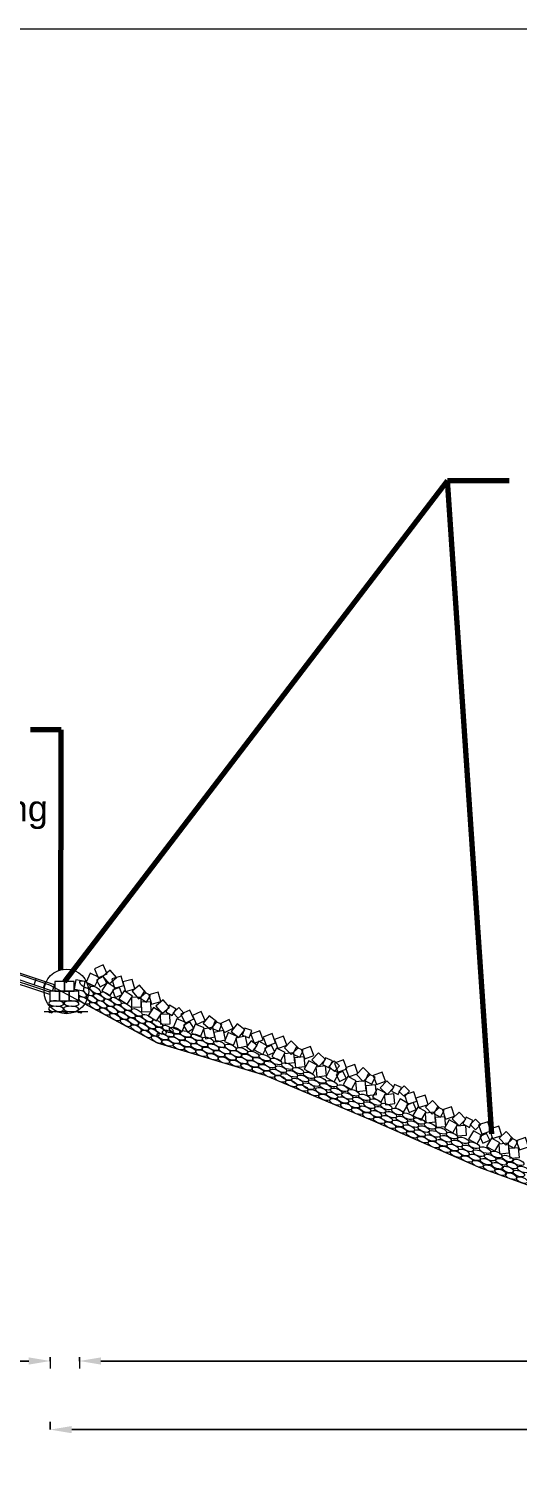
# Model space of a CAD drawing. Header units: inches. Extents: x -885 to 26362, y -28010 to 990.
# Drawn here: x 4385.2 to 4407.9, y -18570.7 to -18504.1 of the extents above; entities that cross this region are included whole.
import ezdxf

# ---------------------------------------------------------------- set-up
doc = ezdxf.new("R2010")
doc.units = ezdxf.units.IN
doc.header["$MEASUREMENT"] = 0
doc.header["$PDMODE"] = 3
doc.layers.add('LINE', color=7, linetype='Continuous')
doc.layers.add('Long Section Labels', color=7, linetype='Continuous', lineweight=9)
doc.styles.add('dim', font='isocp.shx')
doc.styles.get("Standard").update_dxf_attribs({"font": 'arial.ttf'})
doc.dimstyles.get("Standard").update_dxf_attribs({"dimtxt": 0.18, "dimasz": 0.18, "dimexe": 0.18, "dimexo": 0.0625, "dimgap": 0.09, "dimtad": 0, "dimtih": 1, "dimtoh": 1, "dimdec": 4, "dimzin": 0, "dimdsep": 46, "dimtxsty": 'Standard', "dimcen": 0.09, "dimadec": 0, "dimazin": 0, "dimtfac": 1, "dimtdec": 4, "dimtofl": 0, "dimtmove": 0, "dimatfit": 3, "dimfxl": 1, "dimtolj": 1, "dimtzin": 0, "dimarcsym": 0})
doc.dimstyles.new('STANDARD$0', dxfattribs={"dimscale": 0, "dimtxt": 8, "dimasz": 8, "dimexe": 4, "dimexo": 0, "dimgap": 2, "dimtad": 1, "dimdec": 0, "dimzin": 0, "dimdsep": 46, "dimtxsty": 'dim', "dimblk": 'DOTSMALL', "dimcen": 1, "dimclrd": 6, "dimclre": 6, "dimclrt": 256, "dimadec": 0, "dimazin": 0, "dimtfac": 1, "dimtdec": 0, "dimtix": 1, "dimtofl": 0, "dimtmove": 1, "dimatfit": 3, "dimldrblk": 'DOTSMALL', "dimfxl": 6, "dimtolj": 1, "dimtzin": 0, "dimarcsym": 0})

# ---------------------------------------------------------------- blocks, each defined once
blk = doc.blocks.new('*D75')
at = {"layer": 'Defpoints', "color": 0, "linetype": 'ByBlock', "ltscale": 0.5, "transparency": 16777216}
for p in [(4450.553, -18565.746), (4387.558, -18565.962), (4450.553, -18565.962)]:
    blk.add_point(p, dxfattribs=at)
at = {"layer": 'LINE', "color": 0, "lineweight": -2, "ltscale": 0.5, "transparency": 16777216}
for p, q in [((4387.558, -18565.962), (4387.558, -18565.782)), ((4450.553, -18565.812), (4450.553, -18566.142)), ((4388.558, -18565.962), (4415.768, -18565.962)), ((4449.553, -18565.962), (4421.836, -18565.962))]:
    blk.add_line(p, q, dxfattribs=at)
at = {"layer": 'LINE', "color": 0, "linetype": 'ByBlock', "ltscale": 0.5, "transparency": 16777216}
for points in [[(4388.558, -18565.795), (4388.558, -18566.128), (4387.558, -18565.962)], [(4449.553, -18565.795), (4449.553, -18566.128), (4450.553, -18565.962)]]:
    blk.add_solid(points, dxfattribs=at)
at = {"layer": 'LINE', "color": 0, "linetype": 'ByBlock', "lineweight": 20, "ltscale": 0.5, "transparency": 16777216, "insert": (4418.802, -18565.962), "char_height": 0.85, "attachment_point": 5}
blk.add_mtext('\\A1;{\\H1.412x;63.00 m}', dxfattribs=at)
blk = doc.blocks.new('*D76')
at = {"layer": 'Defpoints', "color": 0, "linetype": 'ByBlock', "ltscale": 0.5, "transparency": 16777216}
for p in [(4386.202, -18565.962), (4387.558, -18565.962), (4387.558, -18565.962)]:
    blk.add_point(p, dxfattribs=at)
at = {"layer": 'LINE', "color": 0, "lineweight": -2, "ltscale": 0.5, "transparency": 16777216}
for p, q in [((4386.202, -18565.962), (4386.202, -18565.782)), ((4387.558, -18565.962), (4387.558, -18565.782)), ((4385.202, -18565.962), (4383.289, -18565.962)), ((4388.558, -18565.962), (4389.558, -18565.962))]:
    blk.add_line(p, q, dxfattribs=at)
at = {"layer": 'LINE', "color": 0, "linetype": 'ByBlock', "ltscale": 0.5, "transparency": 16777216}
for points in [[(4385.202, -18565.795), (4385.202, -18566.128), (4386.202, -18565.962)], [(4388.558, -18565.795), (4388.558, -18566.128), (4387.558, -18565.962)]]:
    blk.add_solid(points, dxfattribs=at)
at = {"layer": 'LINE', "color": 0, "linetype": 'ByBlock', "lineweight": 20, "ltscale": 0.5, "transparency": 16777216, "insert": (4380.781, -18565.962), "char_height": 0.85, "attachment_point": 5}
blk.add_mtext('\\A1;{\\H1.412x;1.50 m}', dxfattribs=at)
blk = doc.blocks.new('*D77')
at = {"layer": 'Defpoints', "color": 0, "linetype": 'ByBlock', "ltscale": 0.5, "transparency": 16777216}
for p in [(4450.553, -18569.146), (4386.202, -18569.162), (4450.553, -18569.162)]:
    blk.add_point(p, dxfattribs=at)
at = {"layer": 'LINE', "color": 0, "lineweight": -2, "ltscale": 0.5, "transparency": 16777216}
for p, q in [((4386.202, -18569.146), (4386.202, -18568.782)), ((4387.202, -18569.146), (4415.987, -18569.146)), ((4449.553, -18569.146), (4422.053, -18569.146)), ((4450.553, -18569.146), (4450.553, -18568.782))]:
    blk.add_line(p, q, dxfattribs=at)
at = {"layer": 'LINE', "color": 0, "linetype": 'ByBlock', "ltscale": 0.5, "transparency": 16777216}
for points in [[(4387.202, -18568.979), (4387.202, -18569.312), (4386.202, -18569.146)], [(4449.553, -18568.979), (4449.553, -18569.312), (4450.553, -18569.146)]]:
    blk.add_solid(points, dxfattribs=at)
at = {"layer": 'LINE', "color": 0, "linetype": 'ByBlock', "lineweight": 20, "ltscale": 0.5, "transparency": 16777216, "insert": (4419.02, -18569.146), "char_height": 0.85, "attachment_point": 5}
blk.add_mtext('\\A1;{\\H1.41176x;64.50 m}', dxfattribs=at)

msp = doc.modelspace()

# ---------------------------------------------------------------- linework, layer by layer
at = {"color": 0, "linetype": 'Continuous', "lineweight": 20, "ltscale": 0.5}
for p, q in [((4386.179401, -18548.85451), (4362.760114, -18541.04808)), ((4386.306849, -18548.796861), (4362.766287, -18540.950007)), ((4386.404401, -18548.513697), (4362.812895, -18540.649861)), ((4385.455882, -18548.513205), (4385.550586, -18548.229092)), ((4385.882789, -18548.655508), (4385.977494, -18548.371394)), ((4386.309697, -18548.79781), (4386.404401, -18548.513697)), ((4386.202452, -18565.961627), (4386.202452, -18566.316438)), ((4387.558061, -18565.961627), (4387.558061, -18566.316438))]:
    msp.add_line(p, q, dxfattribs=at)
at = {"linetype": 'ByBlock', "lineweight": 20, "ltscale": 0.5}
msp.add_line((4385.919786, -18549.752408), (4387.943688, -18549.752408), dxfattribs=at)
at = {"color": 6, "lineweight": 20}
msp.add_lwpolyline([(4381.16464, -18546.806861), (4386.16464, -18548.506861), (4391.16464, -18551.206861), (4396.16464, -18552.706861), (4401.16464, -18554.806861), (4406.16464, -18557.006861), (4411.16464, -18558.806861), (4416.16464, -18559.606861), (4421.16464, -18559.906861), (4426.16464, -18560.006861), (4431.16464, -18559.206861), (4436.16464, -18560.796861), (4441.16464, -18561.196861), (4446.16464, -18561.796861), (4451.16464, -18561.996861), (4456.16464, -18562.606861)], dxfattribs=at)
at = {"linetype": 'ByBlock', "lineweight": 20, "ltscale": 0.5}
for points in [[(4386.136519, -18549.79483), (4386.19456, -18549.752408), (4386.269798, -18549.803424)], [(4386.181198, -18549.79483), (4386.239238, -18549.752408), (4386.314477, -18549.803424)], [(4386.829018, -18549.79483), (4386.887058, -18549.752408), (4386.962297, -18549.803424)], [(4386.873697, -18549.79483), (4386.931737, -18549.752408), (4387.006976, -18549.803424)], [(4387.48549, -18549.79483), (4387.54353, -18549.752408), (4387.618769, -18549.803424)], [(4387.530169, -18549.79483), (4387.588209, -18549.752408), (4387.663448, -18549.803424)]]:
    msp.add_lwpolyline(points, dxfattribs=at)
at = {"color": 7, "lineweight": 20, "ltscale": 0.18}
msp.add_circle((4386.951243, -18548.815124), 1.036628, dxfattribs=at)
at = {"layer": 'LINE', "color": 0, "linetype": 'ByBlock', "lineweight": 20, "ltscale": 0.5}
msp.add_line((4386.179401, -18548.962213), (4362.739135, -18541.148791), dxfattribs=at)
for points in [[(4388.431413, -18548.179098), (4388.844147, -18547.99979), (4388.664839, -18547.587057), (4388.252106, -18547.766365), (4388.431413, -18548.179098)], [(4388.643324, -18548.118781), (4388.935846, -18548.460733), (4389.277798, -18548.168211), (4388.985276, -18547.826259), (4388.643324, -18548.118781)], [(4386.409929, -18548.796861), (4386.859929, -18548.796861), (4386.859929, -18548.346861), (4386.409929, -18548.346861), (4386.409929, -18548.796861)], [(4386.860067, -18548.796861), (4387.310067, -18548.796861), (4387.310067, -18548.346861), (4386.860067, -18548.346861), (4386.860067, -18548.796861)], [(4387.307425, -18548.71405), (4387.75028, -18548.793918), (4387.830149, -18548.351063), (4387.387293, -18548.271194), (4387.307425, -18548.71405)], [(4387.870582, -18548.378234), (4388.278149, -18548.568995), (4388.468909, -18548.161428), (4388.061343, -18547.970668), (4387.870582, -18548.378234)], [(4388.353086, -18548.295747), (4388.522626, -18548.601943), (4388.828822, -18548.432404), (4388.659282, -18548.126207), (4388.353086, -18548.295747)], [(4388.598309, -18548.777909), (4388.97536, -18549.023536), (4389.220986, -18548.646484), (4388.843935, -18548.400858), (4388.598309, -18548.777909)], [(4389.181396, -18548.658763), (4389.615068, -18548.538642), (4389.494946, -18548.10497), (4389.061275, -18548.225092), (4389.181396, -18548.658763)], [(4389.689678, -18548.812469), (4390.125127, -18548.698962), (4390.01162, -18548.263513), (4389.576171, -18548.37702), (4389.689678, -18548.812469)], [(4386.184929, -18549.246861), (4386.634929, -18549.246861), (4386.634929, -18548.796861), (4386.184929, -18548.796861), (4386.184929, -18549.246861)], [(4386.63501, -18549.246861), (4387.08501, -18549.246861), (4387.08501, -18548.796861), (4386.63501, -18548.796861), (4386.63501, -18549.246861)], [(4387.08501, -18549.246861), (4387.53501, -18549.246861), (4387.53501, -18548.796861), (4387.08501, -18548.796861), (4387.08501, -18549.246861)], [(4389.087597, -18548.763376), (4389.212872, -18549.090188), (4389.539684, -18548.964912), (4389.414409, -18548.638101), (4389.087597, -18548.763376)], [(4389.392255, -18549.165734), (4389.769306, -18549.41136), (4390.014932, -18549.034309), (4389.637881, -18548.788682), (4389.392255, -18549.165734)], [(4389.980466, -18549.538762), (4390.43027, -18549.525475), (4390.416984, -18549.075671), (4389.96718, -18549.088958), (4389.980466, -18549.538762)], [(4390.001445, -18548.810328), (4390.293967, -18549.152279), (4390.635919, -18548.859757), (4390.343397, -18548.517806), (4390.001445, -18548.810328)], [(4390.37434, -18549.131426), (4390.675189, -18549.310283), (4390.854047, -18549.009435), (4390.553198, -18548.830577), (4390.37434, -18549.131426)], [(4390.905697, -18549.406682), (4391.339369, -18549.286561), (4391.219247, -18548.85289), (4390.785576, -18548.973011), (4390.905697, -18549.406682)], [(4390.43861, -18549.766583), (4390.888413, -18549.753296), (4390.875127, -18549.303492), (4390.425323, -18549.316779), (4390.43861, -18549.766583)], [(4390.751742, -18549.940442), (4391.128793, -18550.186069), (4391.374419, -18549.809017), (4390.997368, -18549.563391), (4390.751742, -18549.940442)], [(4391.102453, -18549.503347), (4391.400146, -18549.840806), (4391.737606, -18549.543113), (4391.439913, -18549.205654), (4391.102453, -18549.503347)], [(4391.563521, -18549.760506), (4391.867057, -18549.934764), (4392.041315, -18549.631227), (4391.737779, -18549.456969), (4391.563521, -18549.760506)], [(4391.909189, -18549.803101), (4392.145932, -18550.060886), (4392.403717, -18549.824144), (4392.166974, -18549.566359), (4391.909189, -18549.803101)], [(4392.462056, -18550.282515), (4392.86828, -18550.088912), (4392.674677, -18549.682688), (4392.268453, -18549.876291), (4392.462056, -18550.282515)], [(4392.989307, -18550.345623), (4393.39843, -18550.158226), (4393.211033, -18549.749102), (4392.801909, -18549.9365), (4392.989307, -18550.345623)], [(4391.312226, -18550.334211), (4391.76203, -18550.320925), (4391.748744, -18549.871121), (4391.29894, -18549.884407), (4391.312226, -18550.334211)], [(4391.908516, -18550.501103), (4392.322492, -18550.677523), (4392.498912, -18550.263547), (4392.084937, -18550.087127), (4391.908516, -18550.501103)], [(4392.387847, -18550.401826), (4392.56797, -18550.701919), (4392.868063, -18550.521797), (4392.68794, -18550.221704), (4392.387847, -18550.401826)], [(4392.757745, -18550.745168), (4393.171721, -18550.921588), (4393.348142, -18550.507613), (4392.934166, -18550.331192), (4392.757745, -18550.745168)], [(4393.295966, -18550.289377), (4393.643423, -18550.575337), (4393.929384, -18550.22788), (4393.581926, -18549.941919), (4393.295966, -18550.289377)], [(4393.401797, -18551.010387), (4393.84246, -18550.919194), (4393.751267, -18550.478531), (4393.310604, -18550.569724), (4393.401797, -18551.010387)], [(4393.718954, -18550.540844), (4394.04629, -18550.664742), (4394.170189, -18550.337406), (4393.842852, -18550.213507), (4393.718954, -18550.540844)], [(4394.290036, -18550.719649), (4394.69626, -18550.526047), (4394.502657, -18550.119823), (4394.096433, -18550.313425), (4394.290036, -18550.719649)], [(4394.60192, -18550.671942), (4394.95369, -18550.952581), (4395.234329, -18550.600812), (4394.882559, -18550.320173), (4394.60192, -18550.671942)], [(4393.89254, -18551.155191), (4394.333203, -18551.063999), (4394.242011, -18550.623335), (4393.801348, -18550.714528), (4393.89254, -18551.155191)], [(4394.288766, -18551.136732), (4394.702742, -18551.313153), (4394.879162, -18550.899177), (4394.465186, -18550.722757), (4394.288766, -18551.136732)], [(4394.909113, -18551.427192), (4395.349776, -18551.336), (4395.258584, -18550.895336), (4394.817921, -18550.986529), (4394.909113, -18551.427192)], [(4395.110442, -18550.843102), (4395.439627, -18550.962004), (4395.558529, -18550.63282), (4395.229344, -18550.513918), (4395.110442, -18550.843102)], [(4395.312166, -18551.389955), (4395.590076, -18551.602714), (4395.802834, -18551.324804), (4395.524925, -18551.112045), (4395.312166, -18551.389955)], [(4395.66388, -18551.218425), (4396.085431, -18551.060963), (4395.92797, -18550.639411), (4395.506418, -18550.796873), (4395.66388, -18551.218425)], [(4395.667316, -18551.52214), (4396.06434, -18551.733969), (4396.27617, -18551.336945), (4395.879146, -18551.125115), (4395.667316, -18551.52214)], [(4396.237801, -18551.352628), (4396.659352, -18551.195166), (4396.501891, -18550.773615), (4396.080339, -18550.931076), (4396.237801, -18551.352628)], [(4396.757545, -18551.461449), (4397.181444, -18551.310422), (4397.030417, -18550.886523), (4396.606518, -18551.03755), (4396.757545, -18551.461449)], [(4397.067939, -18551.432144), (4397.389151, -18551.747299), (4397.704306, -18551.426087), (4397.383094, -18551.110932), (4397.067939, -18551.432144)], [(4396.153476, -18551.465018), (4396.306758, -18551.779667), (4396.621408, -18551.626385), (4396.468126, -18551.311735), (4396.153476, -18551.465018)], [(4396.492042, -18551.839292), (4396.889066, -18552.051121), (4397.100896, -18551.654097), (4396.703871, -18551.442267), (4396.492042, -18551.839292)], [(4397.110527, -18552.159634), (4397.557461, -18552.107195), (4397.505022, -18551.660261), (4397.058088, -18551.7127), (4397.110527, -18552.159634)], [(4397.467401, -18551.71952), (4397.782693, -18551.871476), (4397.934649, -18551.556184), (4397.619357, -18551.404227), (4397.467401, -18551.71952)], [(4398.020726, -18551.947418), (4398.442278, -18551.789957), (4398.284816, -18551.368405), (4397.863264, -18551.525866), (4398.020726, -18551.947418)], [(4398.34022, -18551.991389), (4398.666192, -18552.301619), (4398.976421, -18551.975647), (4398.65045, -18551.665418), (4398.34022, -18551.991389)], [(4397.586783, -18552.346658), (4398.033717, -18552.294219), (4397.981278, -18551.847285), (4397.534344, -18551.899724), (4397.586783, -18552.346658)], [(4397.987748, -18552.427117), (4398.384772, -18552.638947), (4398.596602, -18552.241922), (4398.199578, -18552.030093), (4397.987748, -18552.427117)], [(4398.580419, -18552.770538), (4399.027354, -18552.718099), (4398.974915, -18552.271165), (4398.52798, -18552.323604), (4398.580419, -18552.770538)], [(4398.831889, -18552.206218), (4399.149458, -18552.353358), (4399.296598, -18552.03579), (4398.979029, -18551.88865), (4398.831889, -18552.206218)], [(4398.986008, -18552.794803), (4399.383032, -18553.006632), (4399.594862, -18552.609608), (4399.197837, -18552.397779), (4398.986008, -18552.794803)], [(4399.13861, -18552.295228), (4399.396918, -18552.531399), (4399.633089, -18552.27309), (4399.37478, -18552.036919), (4399.13861, -18552.295228)], [(4399.551854, -18552.560977), (4399.973406, -18552.403515), (4399.815944, -18551.981964), (4399.394393, -18552.139425), (4399.551854, -18552.560977)], [(4400.059801, -18552.777365), (4400.4837, -18552.626338), (4400.332674, -18552.202438), (4399.908774, -18552.353465), (4400.059801, -18552.777365)], [(4400.411541, -18552.671356), (4400.732753, -18552.986511), (4401.047908, -18552.665299), (4400.726696, -18552.350144), (4400.411541, -18552.671356)], [(4399.467529, -18552.673366), (4399.620811, -18552.988016), (4399.935461, -18552.834734), (4399.782179, -18552.520084), (4399.467529, -18552.673366)], [(4399.794298, -18553.155207), (4400.191323, -18553.367037), (4400.403152, -18552.970012), (4400.006128, -18552.758183), (4399.794298, -18553.155207)], [(4400.423106, -18553.456447), (4400.87004, -18553.404008), (4400.817601, -18552.957074), (4400.370667, -18553.009513), (4400.423106, -18553.456447)], [(4400.811002, -18552.958732), (4401.126295, -18553.110688), (4401.278251, -18552.795396), (4400.962959, -18552.64344), (4400.811002, -18552.958732)], [(4400.899361, -18553.643471), (4401.346296, -18553.591032), (4401.293857, -18553.144098), (4400.846922, -18553.196537), (4400.899361, -18553.643471)], [(4401.345101, -18553.136664), (4401.766653, -18552.979203), (4401.609192, -18552.557651), (4401.18764, -18552.715112), (4401.345101, -18553.136664)], [(4401.515226, -18553.289664), (4401.841197, -18553.599894), (4402.151427, -18553.273923), (4401.825456, -18552.963693), (4401.515226, -18553.289664)], [(4402.037918, -18553.446893), (4402.355487, -18553.594032), (4402.502627, -18553.276464), (4402.185058, -18553.129324), (4402.037918, -18553.446893)], [(4401.162754, -18553.725392), (4401.559778, -18553.937222), (4401.771608, -18553.540198), (4401.374583, -18553.328368), (4401.162754, -18553.725392)], [(4401.755425, -18554.068813), (4402.202359, -18554.016374), (4402.14992, -18553.56944), (4401.702986, -18553.621879), (4401.755425, -18554.068813)], [(4402.211735, -18554.193734), (4402.601125, -18554.41929), (4402.826681, -18554.029901), (4402.437292, -18553.804344), (4402.211735, -18554.193734)], [(4402.385984, -18553.459199), (4402.644293, -18553.695369), (4402.880463, -18553.437061), (4402.622155, -18553.20089), (4402.385984, -18553.459199)], [(4402.787788, -18554.044235), (4403.214579, -18553.901582), (4403.071925, -18553.474791), (4402.645135, -18553.617445), (4402.787788, -18554.044235)], [(4403.311254, -18554.199377), (4403.740166, -18554.063236), (4403.604025, -18553.634324), (4403.175113, -18553.770465), (4403.311254, -18554.199377)], [(4402.725109, -18554.109611), (4402.867316, -18554.429419), (4403.187124, -18554.287211), (4403.044916, -18553.967403), (4402.725109, -18554.109611)], [(4403.032726, -18554.567723), (4403.422116, -18554.79328), (4403.647672, -18554.40389), (4403.258283, -18554.178334), (4403.032726, -18554.567723)], [(4403.639655, -18554.909455), (4404.088147, -18554.872646), (4404.051338, -18554.424154), (4403.602846, -18554.460963), (4403.639655, -18554.909455)], [(4403.622482, -18554.180922), (4403.932499, -18554.507095), (4404.258673, -18554.197078), (4403.948655, -18553.870904), (4403.622482, -18554.180922)], [(4404.011671, -18554.482064), (4404.321468, -18554.644931), (4404.484335, -18554.335134), (4404.174538, -18554.172267), (4404.011671, -18554.482064)], [(4404.544815, -18554.741352), (4404.971605, -18554.598699), (4404.828951, -18554.171908), (4404.402161, -18554.314562), (4404.544815, -18554.741352)], [(4404.860188, -18554.73201), (4405.175134, -18555.053427), (4405.496552, -18554.738481), (4405.181606, -18554.417064), (4404.860188, -18554.73201)], [(4404.109093, -18555.112987), (4404.557585, -18555.076177), (4404.520776, -18554.627685), (4404.072284, -18554.664495), (4404.109093, -18555.112987)], [(4404.492725, -18555.155171), (4404.882114, -18555.380728), (4405.107671, -18554.991338), (4404.718281, -18554.765782), (4404.492725, -18555.155171)], [(4405.073049, -18555.519067), (4405.521541, -18555.482258), (4405.484732, -18555.033766), (4405.03624, -18555.070575), (4405.073049, -18555.519067)], [(4405.344061, -18554.963867), (4405.656301, -18555.122), (4405.814434, -18554.80976), (4405.502194, -18554.651627), (4405.344061, -18554.963867)], [(4405.691485, -18554.988313), (4405.941394, -18555.233354), (4406.186436, -18554.983445), (4405.936527, -18554.738404), (4405.691485, -18554.988313)], [(4406.224802, -18555.432391), (4406.651592, -18555.289737), (4406.508939, -18554.862947), (4406.082148, -18555.0056), (4406.224802, -18555.432391)], [(4406.728534, -18555.637872), (4407.157446, -18555.501731), (4407.021305, -18555.072819), (4406.592393, -18555.20896), (4406.728534, -18555.637872)], [(4405.619178, -18555.666358), (4406.008567, -18555.891914), (4406.234124, -18555.502525), (4405.844734, -18555.276968), (4405.619178, -18555.666358)], [(4406.136606, -18555.541769), (4406.278814, -18555.861577), (4406.598621, -18555.719369), (4406.456413, -18555.399561), (4406.136606, -18555.541769)], [(4406.450007, -18556.006218), (4406.839397, -18556.231774), (4407.064953, -18555.842385), (4406.675563, -18555.616828), (4406.450007, -18556.006218)], [(4407.039762, -18555.619417), (4407.34978, -18555.94559), (4407.675953, -18555.635573), (4407.365936, -18555.309399), (4407.039762, -18555.619417)], [(4407.428951, -18555.920559), (4407.738748, -18556.083426), (4407.901616, -18555.773629), (4407.591819, -18555.610762), (4407.428951, -18555.920559)], [(4407.973986, -18556.167629), (4408.400776, -18556.024976), (4408.258123, -18555.598185), (4407.831332, -18555.740839), (4407.973986, -18556.167629)], [(4407.056936, -18556.34795), (4407.505428, -18556.311141), (4407.468618, -18555.862649), (4407.020126, -18555.899458), (4407.056936, -18556.34795)], [(4407.526374, -18556.551482), (4407.974866, -18556.514672), (4407.938057, -18556.06618), (4407.489565, -18556.10299), (4407.526374, -18556.551482)]]:
    msp.add_lwpolyline(points, dxfattribs=at)
at = {"layer": 'LINE', "color": 7, "lineweight": 20, "ltscale": 0.5}
for centre, major_axis in [((4387.815591, -18548.494002), (-0.240457, 0.139649)), ((4387.779204, -18549.23427), (-0.240457, 0.139649)), ((4388.131027, -18549.167154), (-0.240457, 0.139649)), ((4388.293656, -18548.748954), (-0.240457, 0.139649)), ((4388.462881, -18549.092266), (-0.240457, 0.139649)), ((4388.785722, -18549.014893), (-0.240457, 0.139649)), ((4388.921665, -18549.340009), (-0.240457, 0.139649)), ((4389.244505, -18549.262636), (-0.240457, 0.139649)), ((4388.27005, -18549.498587), (-0.240457, 0.139649)), ((4388.58981, -18549.414897), (-0.240457, 0.139649)), ((4388.728833, -18549.74633), (-0.240457, 0.139649)), ((4389.076082, -18549.677484), (-0.240457, 0.139649)), ((4389.215105, -18550.008917), (-0.240457, 0.139649)), ((4389.407936, -18549.602596), (-0.240457, 0.139649)), ((4389.566815, -18549.94248), (-0.240457, 0.139649)), ((4389.730777, -18549.525223), (-0.240457, 0.139649)), ((4389.898669, -18549.867592), (-0.240457, 0.139649)), ((4390.22151, -18549.790219), (-0.240457, 0.139649)), ((4389.705838, -18550.273913), (-0.240457, 0.139649)), ((4390.057661, -18550.206797), (-0.240457, 0.139649)), ((4390.196683, -18550.53823), (-0.240457, 0.139649)), ((4390.389515, -18550.131909), (-0.240457, 0.139649)), ((4390.516444, -18550.45454), (-0.240457, 0.139649)), ((4390.712356, -18550.054536), (-0.240457, 0.139649)), ((4390.848298, -18550.379652), (-0.240457, 0.139649)), ((4391.171139, -18550.302279), (-0.240457, 0.139649)), ((4391.33457, -18550.642238), (-0.240457, 0.139649)), ((4391.65741, -18550.564866), (-0.240457, 0.139649)), ((4391.998133, -18550.627111), (-0.261054, 0.095773)), ((4390.655467, -18550.785973), (-0.240457, 0.139649)), ((4391.002716, -18550.717127), (-0.240457, 0.139649)), ((4391.141738, -18551.04856), (-0.240457, 0.139649)), ((4391.425257, -18550.907664), (-0.261054, 0.095773)), ((4391.646359, -18551.207609), (-0.261054, 0.095773)), ((4391.677629, -18550.763453), (-0.261054, 0.095773)), ((4391.950031, -18551.075658), (-0.261054, 0.095773)), ((4392.198328, -18550.92773), (-0.261054, 0.095773)), ((4392.471022, -18551.231955), (-0.261054, 0.095773)), ((4392.474814, -18550.785281), (-0.261054, 0.095773)), ((4392.723394, -18551.087745), (-0.261054, 0.095773)), ((4392.99988, -18550.945296), (-0.261054, 0.095773)), ((4393.248784, -18551.2348), (-0.261054, 0.095773)), ((4393.525271, -18551.092351), (-0.261054, 0.095773)), ((4394.050045, -18551.260345), (-0.261054, 0.095773)), ((4392.171134, -18551.375603), (-0.261054, 0.095773)), ((4392.692124, -18551.5319), (-0.261054, 0.095773)), ((4392.996412, -18551.37901), (-0.261054, 0.095773)), ((4393.217514, -18551.678955), (-0.261054, 0.095773)), ((4393.521187, -18551.547005), (-0.261054, 0.095773)), ((4393.742289, -18551.84695), (-0.261054, 0.095773)), ((4393.773559, -18551.402794), (-0.261054, 0.095773)), ((4394.042177, -18551.703302), (-0.261054, 0.095773)), ((4394.263279, -18552.003247), (-0.261054, 0.095773)), ((4394.294549, -18551.559092), (-0.261054, 0.095773)), ((4394.567852, -18551.850442), (-0.261054, 0.095773)), ((4394.571036, -18551.416642), (-0.261054, 0.095773)), ((4394.820225, -18551.706232), (-0.261054, 0.095773)), ((4395.096711, -18551.563783), (-0.261054, 0.095773)), ((4395.344999, -18551.874227), (-0.261054, 0.095773)), ((4395.621486, -18551.731777), (-0.261054, 0.095773)), ((4396.154157, -18551.885531), (-0.261054, 0.095773)), ((4394.788955, -18552.150388), (-0.261054, 0.095773)), ((4395.092627, -18552.018437), (-0.261054, 0.095773)), ((4395.313729, -18552.318382), (-0.261054, 0.095773)), ((4395.613618, -18552.174734), (-0.261054, 0.095773)), ((4395.83472, -18552.474679), (-0.261054, 0.095773)), ((4395.86599, -18552.030524), (-0.261054, 0.095773)), ((4396.142708, -18552.352079), (-0.261054, 0.095773)), ((4396.36381, -18552.652024), (-0.261054, 0.095773)), ((4396.39508, -18552.207868), (-0.261054, 0.095773)), ((4396.662146, -18552.570243), (-0.261054, 0.095773)), ((4396.683248, -18552.062876), (-0.261054, 0.095773)), ((4396.914518, -18552.426032), (-0.261054, 0.095773)), ((4397.202686, -18552.28104), (-0.261054, 0.095773)), ((4397.41699, -18552.637071), (-0.261054, 0.095773)), ((4397.705158, -18552.492078), (-0.261054, 0.095773)), ((4396.883248, -18552.870188), (-0.261054, 0.095773)), ((4397.164618, -18552.781281), (-0.261054, 0.095773)), ((4397.38572, -18553.081226), (-0.261054, 0.095773)), ((4397.675256, -18552.995749), (-0.261054, 0.095773)), ((4397.896358, -18553.295694), (-0.261054, 0.095773)), ((4397.927628, -18552.851538), (-0.261054, 0.095773)), ((4398.191265, -18553.212472), (-0.261054, 0.095773)), ((4398.215795, -18552.706546), (-0.261054, 0.095773)), ((4398.443637, -18553.068262), (-0.261054, 0.095773)), ((4398.731804, -18552.923269), (-0.261054, 0.095773)), ((4398.974938, -18553.237573), (-0.261054, 0.095773)), ((4399.263105, -18553.09258), (-0.261054, 0.095773)), ((4399.765577, -18553.303618), (-0.261054, 0.095773)), ((4398.412367, -18553.512418), (-0.261054, 0.095773)), ((4398.782954, -18553.427272), (-0.261054, 0.095773)), ((4398.931805, -18553.730582), (-0.261054, 0.095773)), ((4399.285426, -18553.63831), (-0.261054, 0.095773)), ((4399.434277, -18553.94162), (-0.261054, 0.095773)), ((4399.47741, -18553.448611), (-0.261054, 0.095773)), ((4399.796063, -18553.852778), (-0.261054, 0.095773)), ((4399.988048, -18553.663079), (-0.261054, 0.095773)), ((4400.276215, -18553.518086), (-0.261054, 0.095773)), ((4400.49143, -18553.874499), (-0.261054, 0.095773)), ((4400.779597, -18553.729506), (-0.261054, 0.095773)), ((4401.299035, -18553.94767), (-0.261054, 0.095773)), ((4399.944915, -18554.156088), (-0.261054, 0.095773)), ((4400.299446, -18554.064199), (-0.261054, 0.095773)), ((4400.448297, -18554.367508), (-0.261054, 0.095773)), ((4400.818884, -18554.282363), (-0.261054, 0.095773)), ((4400.967735, -18554.585672), (-0.261054, 0.095773)), ((4401.010868, -18554.092663), (-0.261054, 0.095773)), ((4401.321356, -18554.493401), (-0.261054, 0.095773)), ((4401.51334, -18554.303701), (-0.261054, 0.095773)), ((4401.801507, -18554.158709), (-0.261054, 0.095773)), ((4402.018284, -18554.531108), (-0.261054, 0.095773)), ((4402.306452, -18554.386115), (-0.261054, 0.095773)), ((4402.807859, -18554.606734), (-0.261054, 0.095773)), ((4401.470207, -18554.79671), (-0.261054, 0.095773)), ((4401.8263, -18554.720808), (-0.261054, 0.095773)), ((4401.975151, -18555.024117), (-0.261054, 0.095773)), ((4402.327707, -18554.941427), (-0.261054, 0.095773)), ((4402.476558, -18555.244736), (-0.261054, 0.095773)), ((4402.519691, -18554.751727), (-0.261054, 0.095773)), ((4402.847145, -18555.159591), (-0.261054, 0.095773)), ((4403.039129, -18554.969891), (-0.261054, 0.095773)), ((4403.327297, -18554.824898), (-0.261054, 0.095773)), ((4403.541601, -18555.201367), (-0.261054, 0.095773)), ((4403.829768, -18555.056375), (-0.261054, 0.095773)), ((4404.336641, -18555.279399), (-0.261054, 0.095773)), ((4402.995996, -18555.4629), (-0.261054, 0.095773)), ((4403.349617, -18555.391067), (-0.261054, 0.095773)), ((4403.498468, -18555.694376), (-0.261054, 0.095773)), ((4403.85649, -18555.614091), (-0.261054, 0.095773)), ((4404.005341, -18555.9174), (-0.261054, 0.095773)), ((4404.048474, -18555.424391), (-0.261054, 0.095773)), ((4404.366405, -18555.838454), (-0.261054, 0.095773)), ((4404.558389, -18555.648754), (-0.261054, 0.095773)), ((4404.846556, -18555.503761), (-0.261054, 0.095773)), ((4405.077827, -18555.866918), (-0.261054, 0.095773)), ((4405.365994, -18555.721925), (-0.261054, 0.095773)), ((4405.868466, -18555.953401), (-0.261054, 0.095773)), ((4404.515256, -18556.141763), (-0.261054, 0.095773)), ((4404.885843, -18556.056617), (-0.261054, 0.095773)), ((4405.034694, -18556.359927), (-0.261054, 0.095773)), ((4405.388315, -18556.288094), (-0.261054, 0.095773)), ((4405.537166, -18556.591403), (-0.261054, 0.095773)), ((4405.580299, -18556.098394), (-0.261054, 0.095773)), ((4405.895188, -18556.511118), (-0.261054, 0.095773)), ((4406.087172, -18556.321418), (-0.261054, 0.095773)), ((4406.375339, -18556.176426), (-0.261054, 0.095773)), ((4406.616954, -18556.52531), (-0.261054, 0.095773)), ((4406.905122, -18556.380317), (-0.261054, 0.095773)), ((4407.434492, -18556.570891), (-0.261054, 0.095773)), ((4406.044039, -18556.814427), (-0.261054, 0.095773)), ((4406.42497, -18556.71501), (-0.261054, 0.095773)), ((4406.573821, -18557.018319), (-0.261054, 0.095773)), ((4406.954341, -18556.905583), (-0.261054, 0.095773)), ((4407.103192, -18557.208893), (-0.261054, 0.095773)), ((4407.146325, -18556.715884), (-0.261054, 0.095773)), ((4407.439694, -18557.08031), (-0.261054, 0.095773)), ((4407.631678, -18556.890611), (-0.261054, 0.095773)), ((4407.919845, -18556.745618), (-0.261054, 0.095773)), ((4407.948025, -18557.26331), (-0.261054, 0.095773)), ((4408.140009, -18557.07361), (-0.261054, 0.095773)), ((4407.588545, -18557.38362), (-0.261054, 0.095773)), ((4408.096876, -18557.566619), (-0.261054, 0.095773))]:
    msp.add_ellipse(centre, major_axis=major_axis, ratio=0.459670532, dxfattribs=at)
for centre, start_param, end_param in [((4387.640181, -18548.902837), 5.975122518, 6.547134833), ((4387.640181, -18548.902837), 1.395384159, 4.785042819), ((4387.972036, -18548.827949), 0.706048031, 5.886344807)]:
    msp.add_ellipse(centre, major_axis=(-0.240457, 0.139649), ratio=0.459670532, start_param=start_param, end_param=end_param, dxfattribs=at)
at = {"layer": 'LINE', "color": 7, "lineweight": 20, "ltscale": 0.5, "extrusion": (0, 0, -1)}
for centre in [(4386.473086, -18549.630043), (4386.482806, -18549.374588), (4387.177781, -18549.630043), (4387.187502, -18549.374588)]:
    msp.add_ellipse(centre, major_axis=(0.35279, -0.013424), ratio=0.36204855, dxfattribs=at)
at = {"layer": 'Long Section Labels'}
msp.add_lwpolyline([(4318.115046, -18504.147517), (4509.459466, -18504.147517), (4509.459466, -18639.447157), (4318.115046, -18639.447157)], close=True, dxfattribs=at)

# ---------------------------------------------------------------- texts
at = {"layer": 'LINE', "color": 0, "linetype": 'ByBlock', "lineweight": 20, "ltscale": 0.5, "insert": (4376.312142, -18539.724367), "char_height": 1.2, "attachment_point": 1}
msp.add_mtext('Earth Cutting', dxfattribs=at)

# ---------------------------------------------------------------- dimensions: what is measured, and where the dimension line sits
at = {"layer": 'LINE', "color": 0, "linetype": 'ByBlock', "lineweight": 20, "ltscale": 0.5}
for base, p1, p2, text, dimstyle, override, picture, middle in [((4387.558061, -18565.961627), (4386.202452, -18565.961627), (4387.558061, -18565.961627), '{\\H1.412x;1.50 m}', 'Standard', {"dimtxt": 0.85, "dimasz": 1, "dimdec": 2, "dimlfac": 1, "dimpost": 'm', "dimfxl": 0.15, "dimfxlon": 1}, '*D76', (4380.781105, -18565.961627)), ((4450.552533, -18565.961627), (4387.558061, -18565.961627), (4450.552533, -18565.745646), '{\\H1.412x;63.00 m}', 'Standard', {"dimtxt": 0.85, "dimasz": 1, "dimdec": 2, "dimlfac": 1, "dimpost": 'm', "dimfxl": 0.15, "dimfxlon": 1}, '*D75', (4418.801994, -18565.961627)), ((4450.552533, -18569.145689), (4386.202452, -18569.161837), (4450.552533, -18569.161837), '{\\H1.41176x;64.50 m}', 'STANDARD$0', {"dimscale": 1, "dimtxt": 0.85, "dimasz": 1, "dimexe": 0.364, "dimexo": 0.219, "dimgap": 0.09, "dimtad": 0, "dimdec": 2, "dimpost": 'm', "dimtxsty": 'Standard', "dimcen": 0.09, "dimclrd": 0, "dimclre": 0, "dimclrt": 0, "dimtix": 0, "dimtmove": 0, "dimfxl": 0.15, "dimfxlon": 1}, '*D77', (4419.019957, -18569.145689))]:
    dim = msp.add_linear_dim(base=base, p1=p1, p2=p2, text=text, dimstyle=dimstyle, override=override, dxfattribs=at)
    dim.commit()
    dim.dimension.update_dxf_attribs({"geometry": picture, "text_midpoint": middle, "dimtype": 160})

# ---------------------------------------------------------------- leaders
at = {"layer": 'LINE', "color": 7, "lineweight": 20, "ltscale": 0.5}
for points in [[(4386.860067, -18548.346861), (4404.632578, -18525.106988), (4407.506783, -18525.106988)], [(4406.703365, -18555.440775), (4404.632578, -18525.106988)], [(4386.693651, -18547.829327), (4386.710611, -18536.679169), (4385.281579, -18536.679169)]]:
    msp.add_leader(points, dimstyle='Standard', override={"dimtxt": 0.9, "dimasz": 0.7, "dimclrd": 7, "dimclre": 7, "dimclrt": 7, "dimlwd": 65535, "dimlwe": 65535}, dxfattribs=at)

doc.saveas('drawing.dxf')
